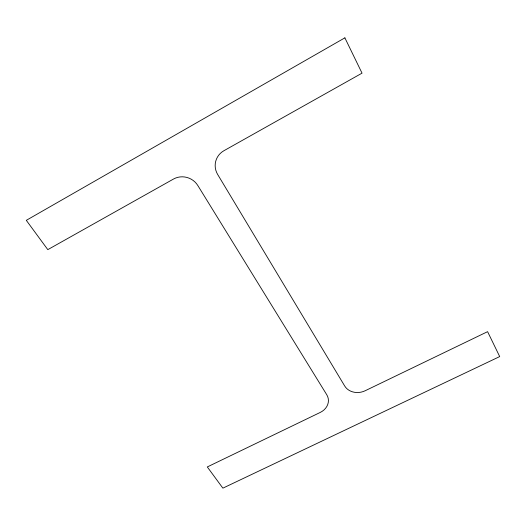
<?xml version="1.0" encoding="UTF-8"?>
<svg xmlns="http://www.w3.org/2000/svg" width="526" height="526" viewBox="0 0 526 526"><rect width="100%" height="100%" fill="white"/><g stroke="black" fill="none" stroke-linecap="round" stroke-linejoin="round"><path stroke-width="0.79" d="M344.878 37.846L26.3 220.335L47.807 249.64L173.554 179.018A17.641 16.687 22.3 0 1 197.783 185.474L326.751 394.724A15.254 12.946 -8.1 0 1 320.229 412.437L207.303 466.943L222.873 488.154L499.7 356.582L487.595 331.663L365.162 390.752A15.471 13.209 -13 0 1 344.694 385.999L217.639 174.422A17.706 17.279 16.5 0 1 223.898 150.738L362.033 73.153L344.878 37.846"/></g></svg>
